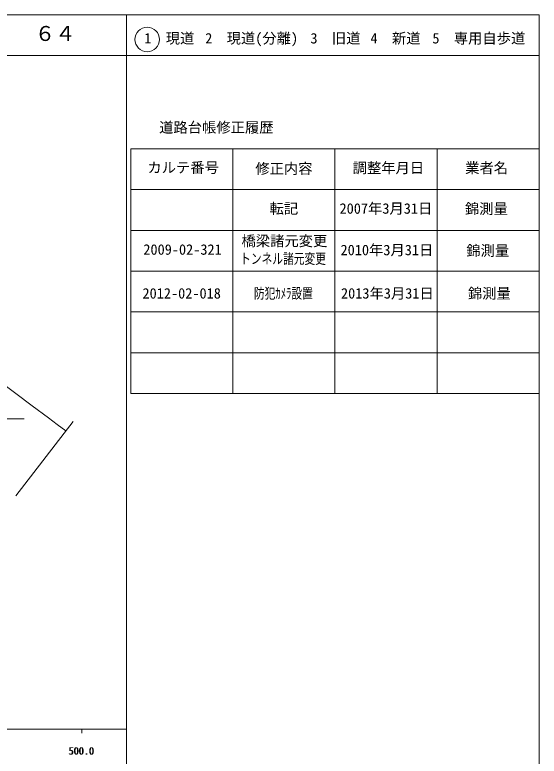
# Model space of a CAD drawing. Units: millimetres, scale not verified. Extents: x -10028 to 629972, y -208161 to 151839.
# Drawn here: x 501600 to 629972, y -29804 to 151839 of the extents above; entities that cross this region are included whole.
import ezdxf
from ezdxf.enums import TextEntityAlignment as Align

# ---------------------------------------------------------------- set-up
doc = ezdxf.new("R2010")
doc.units = ezdxf.units.MM
doc.header["$LTSCALE"] = 1000
for name, color, linetype, lineweight in [('S-BGD', 7, 'Continuous', 13), ('S-BGD-HTXT', 7, 'Continuous', 13), ('S-TTL', 2, 'Continuous', 13), ('S-TTL-TXT', 7, 'Continuous', 13)]:
    doc.layers.add(name, color=color, linetype=linetype, lineweight=lineweight)
doc.styles.add('ＭＳ ゴシック', font='')
doc.styles.get('ＭＳ ゴシック').set_extended_font_data('MS Gothic')

msp = doc.modelspace()

# ---------------------------------------------------------------- linework, layer by layer
at = {"layer": 'S-BGD'}
for p, q in [((497827, 62003), (501844, 59028)), ((501844, 59028), (505848, 56051)), ((505848, 56051), (509855, 53062)), ((481643, 52864), (503896, 52864)), ((509855, 53062), (511986, 51471)), ((501845, 33971), (515915, 52211)), ((511986, 51471), (514116, 49879))]:
    msp.add_line(p, q, dxfattribs=at)
at = {"layer": 'S-BGD-HTXT'}
for p, q in [((528972, -208161), (528972, 141839)), ((-10028, -23161), (528972, -23161)), ((517972, -23161), (517972, -24161))]:
    msp.add_line(p, q, dxfattribs=at)
at = {"layer": 'S-TTL'}
for p, q in [((629972, 151839), (-10028, 151839)), ((528972, 151839), (528972, 141839)), ((629972, -208161), (629972, 151839)), ((-10028, 141839), (629972, 141839)), ((529972, 119036), (529972, 59036)), ((529972, 119036), (629972, 119036)), ((554972, 119036), (554972, 59036)), ((579972, 119036), (579972, 59036)), ((604972, 119036), (604972, 59036)), ((529972, 109036), (629972, 109036)), ((529972, 99036), (629972, 99036)), ((529972, 89036), (629972, 89036)), ((529972, 79036), (629972, 79036)), ((529972, 69036), (629972, 69036)), ((529972, 59036), (629972, 59036))]:
    msp.add_line(p, q, dxfattribs=at)
at = {"layer": 'S-TTL-TXT'}
msp.add_circle((534002, 145797), 3000, dxfattribs=at)

# ---------------------------------------------------------------- texts
at = {"layer": 'S-BGD-HTXT', "style": 'ＭＳ ゴシック'}
for p in [(514691, -29966), (514847, -29966)]:
    msp.add_text('500.0', height=1833, dxfattribs=at).set_placement(p, align=Align.BOTTOM_LEFT)
at = {"layer": 'S-TTL-TXT', "style": 'ＭＳ ゴシック'}
for s, height, p in [('６４', 3666, (506468, 144339)), ('1\u3000現道', 2566, (533295, 144047)), ('2\u3000現道(分離)', 2566, (548215, 144047)), ('3\u3000旧道', 2566, (573968, 144047)), ('4\u3000新道', 2566, (588671, 144047)), ('5\u3000専用自歩道', 2566, (603825, 144047)), ('道路台帳修正履歴', 2566, (536940, 122203)), ('カルテ番号', 2566, (534061, 112367)), ('修正内容', 2566, (560481, 112112)), ('調整年月日', 2566, (584310, 112286)), ('業者名', 2566, (611856, 112286)), ('転記', 2566, (563972, 102335)), ('2007年3月31日', 2566, (581097, 102335)), ('錦測量', 2566, (611798, 102278)), ('橋梁諸元変更', 2566, (557102, 94394)), ('2009-02-321', 2566, (533058, 92288)), ('2010年3月31日', 2566, (581338, 92170)), ('錦測量', 2566, (612134, 92018)), ('2012-02-018', 2566, (532847, 81547)), ('2013年3月31日', 2566, (581451, 81547)), ('錦測量', 2566, (612520, 81547))]:
    msp.add_text(s, height=height, dxfattribs=at).set_placement(p, align=Align.BOTTOM_LEFT)
at = {"layer": 'S-TTL-TXT', "style": 'ＭＳ ゴシック', "width": 0.75}
for s, p in [('トンネル諸元変更', (556762, 90048)), ('防犯ｶﾒﾗ設置', (560137, 81547))]:
    msp.add_text(s, height=2566, dxfattribs=at).set_placement(p, align=Align.BOTTOM_LEFT)

doc.saveas('drawing.dxf')
